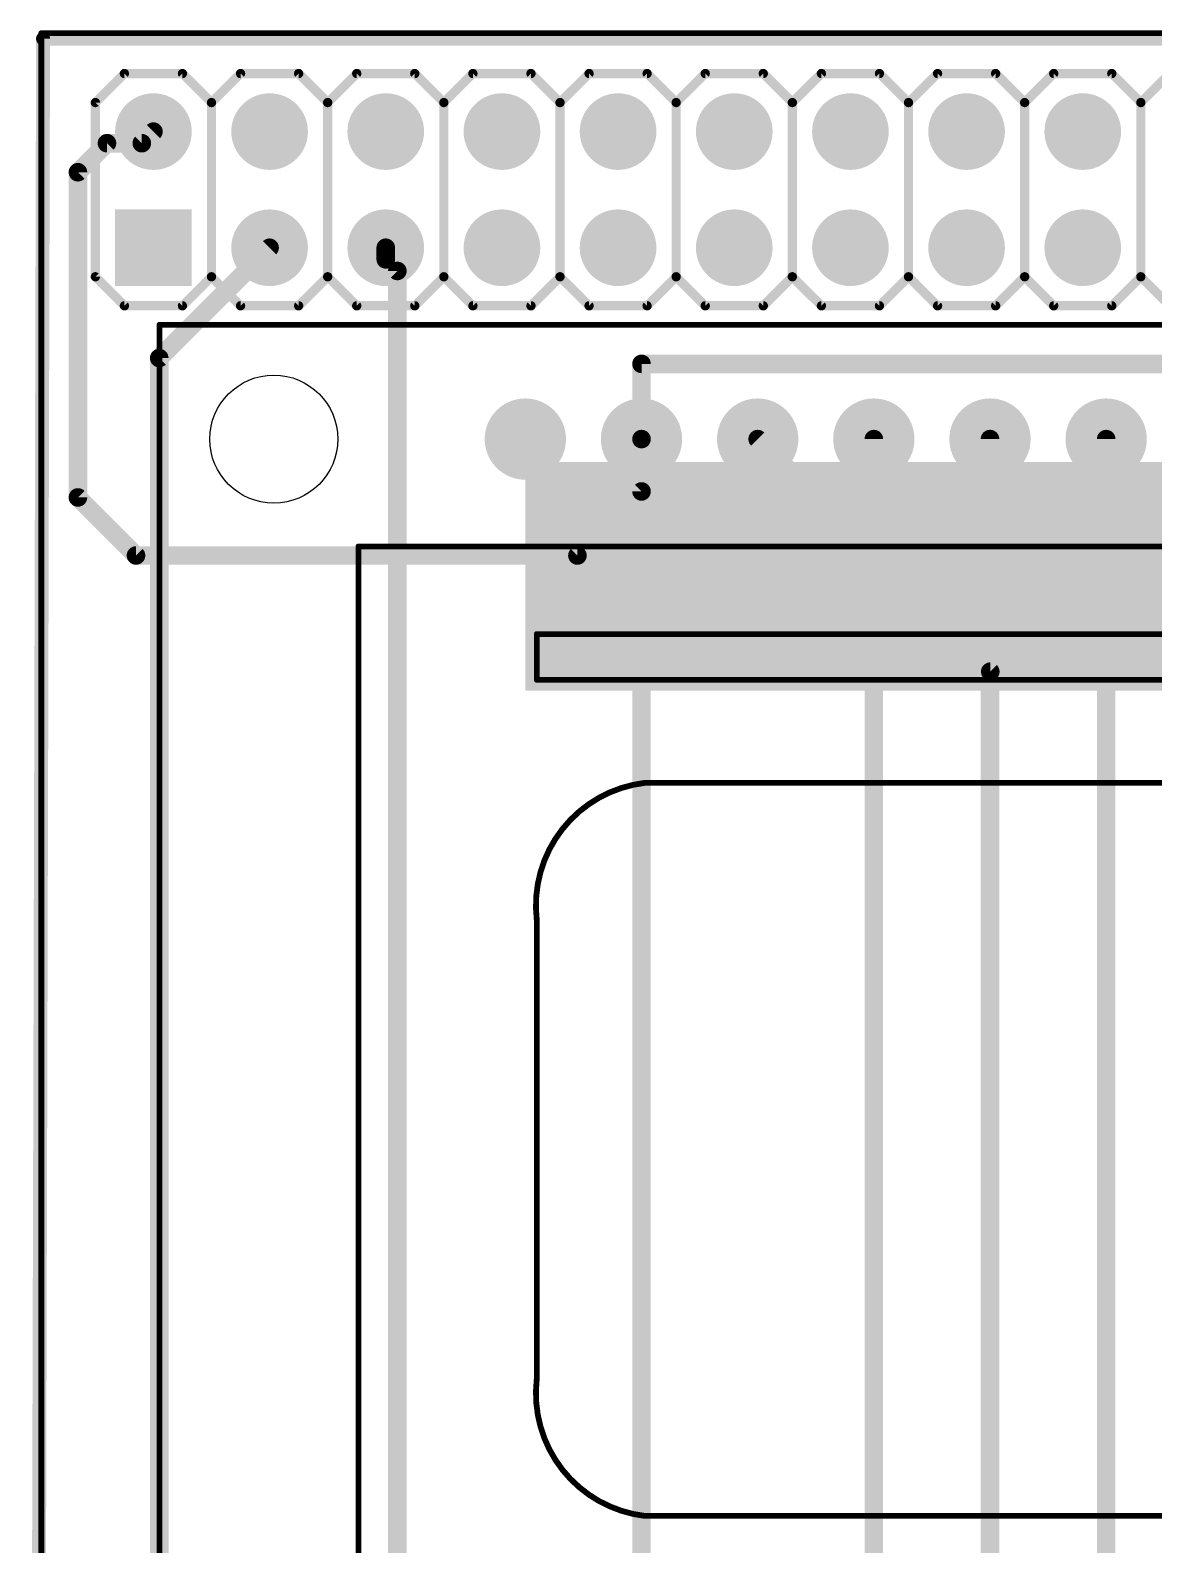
# Model space of a CAD drawing. Extents: x -0.3 to 85.2, y -0.4 to 56.2.
# Drawn here: x -0.28 to 24.28, y 23.07 to 56.19 of the extents above; entities that cross this region are included whole.
import ezdxf

# ---------------------------------------------------------------- set-up
doc = ezdxf.new("R2010")
doc.units = 0
for name, color, linetype in [('1', 12, 'CONTINUOUS'), ('16', 132, 'CONTINUOUS'), ('17', 110, 'CONTINUOUS'), ('20', 53, 'CONTINUOUS'), ('21', 253, 'CONTINUOUS'), ('43', 110, 'CONTINUOUS')]:
    doc.layers.add(name, color=color, linetype=linetype)

# ---------------------------------------------------------------- blocks, each defined once
blk = doc.blocks.new('RECT')
blk.add_solid([(-0.5, -0.5), (0.5, -0.5), (-0.5, 0.5), (0.5, 0.5)])
blk = doc.blocks.new('ROUNDP')
at = {"const_width": 0.5}
blk.add_lwpolyline([(0, -0.25, 1), (0, 0.25, 1), (0, -0.25)], format="xyb", dxfattribs=at)
blk = doc.blocks.new('SQUAREP')
blk.add_solid([(-0.5, -0.5), (0.5, -0.5), (-0.5, 0.5), (0.5, 0.5)])

msp = doc.modelspace()

# ---------------------------------------------------------------- linework, layer by layer
at = {"layer": '1'}
for points, const_width in [([(0, 56.007), (-0.127, 7.874)], 0.3048), ([(85.09, 56.007), (0, 56.007)], 0.3048), ([(2.159, 53.721), (2.413, 53.975)], 0.4064), ([(0.762, 53.086), (1.397, 53.721)], 0.4064), ([(1.397, 53.721), (2.159, 53.721)], 0.4064), ([(0.762, 45.974), (0.762, 53.086)], 0.4064), ([(13.085, 47.25), (13.085, 46.105)], 0.4064), ([(20.711, 42.164), (15.625, 47.25)], 0.4064), ([(2.032, 44.704), (0.762, 45.974)], 0.4064), ([(13.085, 46.105), (11.684, 44.704)], 0.4064), ([(11.684, 44.704), (2.032, 44.704)], 0.4064), ([(30.988, 42.164), (20.711, 42.164)], 0.4064)]:
    msp.add_lwpolyline(points, dxfattribs=dict(at, const_width=const_width))
for points, const_width in [([(0.0762, 56.0068, 1), (-0.0762, 56.0072)], 0.1524), ([(0, 56.0832, 1), (0, 55.9308)], 0.1524), ([(2.4848, 53.9032, 1), (2.3412, 54.0468)], 0.2032), ([(1.397, 53.8226, 1), (1.397, 53.6194)], 0.2032), ([(1.4688, 53.6492, 1), (1.3252, 53.7928)], 0.2032), ([(2.0872, 53.7928, 1), (2.2308, 53.6492)], 0.2032), ([(2.159, 53.6194, 1), (2.159, 53.8226)], 0.2032), ([(0.8636, 53.086, 1), (0.6604, 53.086)], 0.2032), ([(0.6902, 53.1578, 1), (0.8338, 53.0142)], 0.2032), ([(13.1866, 47.25, 1), (12.9834, 47.25)], 0.2032), ([(15.6968, 47.3218, 1), (15.5532, 47.1782)], 0.2032), ([(0.6604, 45.974, 1), (0.8636, 45.974)], 0.2032), ([(0.8338, 46.0458, 1), (0.6902, 45.9022)], 0.2032), ([(12.9834, 46.105, 1), (13.1866, 46.105)], 0.2032), ([(13.1568, 46.0332, 1), (13.0132, 46.1768)], 0.2032), ([(2.032, 44.8056, 1), (2.032, 44.6024)], 0.2032), ([(1.9602, 44.6322, 1), (2.1038, 44.7758)], 0.2032), ([(11.6122, 44.7758, 1), (11.7558, 44.6322)], 0.2032), ([(11.684, 44.6024, 1), (11.684, 44.8056)], 0.2032), ([(20.711, 42.2656, 1), (20.711, 42.0624)], 0.2032), ([(20.6392, 42.0922, 1), (20.7828, 42.2358)], 0.2032)]:
    msp.add_lwpolyline(points, format="xyb", dxfattribs=dict(at, const_width=const_width))
at = {"layer": '16'}
for points, const_width in [([(0, 56.007), (-0.127, 7.874)], 0.3048), ([(85.09, 56.007), (0, 56.007)], 0.3048), ([(2.54, 49.022), (4.953, 51.435)], 0.4064), ([(7.493, 51.181), (7.493, 51.435)], 0.4064), ([(7.747, 50.927), (7.493, 51.181)], 0.4064), ([(7.747, 10.795), (7.747, 50.927)], 0.4064), ([(2.54, 12.954), (2.54, 49.022)], 0.4064), ([(13.085, 47.25), (13.085, 48.895)], 0.4064), ([(13.085, 48.895), (46.101, 48.895)], 0.4064), ([(13.085, 12.569), (13.085, 47.25)], 0.4064), ([(18.165, 11.053), (18.165, 47.25)], 0.4064), ([(20.705, 11.053), (20.705, 47.25)], 0.4064), ([(23.245, 11.053), (23.245, 47.25)], 0.4064)]:
    msp.add_lwpolyline(points, dxfattribs=dict(at, const_width=const_width))
for points, const_width in [([(0.0762, 56.0068, 1), (-0.0762, 56.0072)], 0.1524), ([(0, 56.0832, 1), (0, 55.9308)], 0.1524), ([(5.0248, 51.3632, 1), (4.8812, 51.5068)], 0.2032), ([(7.5946, 51.435, 1), (7.3914, 51.435)], 0.2032), ([(7.5648, 51.2528, 1), (7.4212, 51.1092)], 0.2032), ([(7.3914, 51.181, 1), (7.5946, 51.181)], 0.2032), ([(7.8486, 50.927, 1), (7.6454, 50.927)], 0.2032), ([(7.6752, 50.8552, 1), (7.8188, 50.9988)], 0.2032), ([(2.6416, 49.022, 1), (2.4384, 49.022)], 0.2032), ([(2.4682, 49.0938, 1), (2.6118, 48.9502)], 0.2032), ([(13.1866, 48.895, 1), (12.9834, 48.895)], 0.2032), ([(13.085, 48.9966, 1), (13.085, 48.7934)], 0.2032), ([(13.1866, 47.25, 1), (12.9834, 47.25)], 0.2032), ([(18.2666, 47.25, 1), (18.0634, 47.25)], 0.2032), ([(20.8066, 47.25, 1), (20.6034, 47.25)], 0.2032), ([(23.3466, 47.25, 1), (23.1434, 47.25)], 0.2032), ([(12.9834, 47.25, 1), (13.1866, 47.25)], 0.2032)]:
    msp.add_lwpolyline(points, format="xyb", dxfattribs=dict(at, const_width=const_width))
at = {"layer": '20', "const_width": 0.0635}
for points in [[(-0.0053, 56.127, 1), (-0.0688, 56.127)], [(-0.037, 56.1588, 1), (-0.037, 56.0953)]]:
    msp.add_lwpolyline(points, format="xyb", dxfattribs=at)
at = {"layer": '20', "const_width": 0.127}
for points in [[(-0.037, 0.127), (-0.037, 56.127)], [(-0.037, 56.127), (84.963, 56.127)]]:
    msp.add_lwpolyline(points, dxfattribs=at)
at = {"layer": '20'}
msp.add_circle((5.045, 47.25), 1.4, dxfattribs=at)
at = {"layer": '21'}
for points, const_width in [([(1.143, 54.61), (1.778, 55.245)], 0.2032), ([(1.778, 55.245), (3.048, 55.245)], 0.2032), ([(3.048, 55.245), (3.683, 54.61)], 0.2032), ([(3.683, 54.61), (4.318, 55.245)], 0.2032), ([(4.318, 55.245), (5.588, 55.245)], 0.2032), ([(5.588, 55.245), (6.223, 54.61)], 0.2032), ([(6.223, 54.61), (6.858, 55.245)], 0.2032), ([(6.858, 55.245), (8.128, 55.245)], 0.2032), ([(8.128, 55.245), (8.763, 54.61)], 0.2032), ([(8.763, 54.61), (9.398, 55.245)], 0.2032), ([(9.398, 55.245), (10.668, 55.245)], 0.2032), ([(10.668, 55.245), (11.303, 54.61)], 0.2032), ([(11.303, 54.61), (11.938, 55.245)], 0.2032), ([(11.938, 55.245), (13.208, 55.245)], 0.2032), ([(13.208, 55.245), (13.843, 54.61)], 0.2032), ([(13.843, 54.61), (14.478, 55.245)], 0.2032), ([(14.478, 55.245), (15.748, 55.245)], 0.2032), ([(15.748, 55.245), (16.383, 54.61)], 0.2032), ([(16.383, 54.61), (17.018, 55.245)], 0.2032), ([(17.018, 55.245), (18.288, 55.245)], 0.2032), ([(18.288, 55.245), (18.923, 54.61)], 0.2032), ([(18.923, 54.61), (19.558, 55.245)], 0.2032), ([(19.558, 55.245), (20.828, 55.245)], 0.2032), ([(20.828, 55.245), (21.463, 54.61)], 0.2032), ([(21.463, 54.61), (22.098, 55.245)], 0.2032), ([(22.098, 55.245), (23.368, 55.245)], 0.2032), ([(23.368, 55.245), (24.003, 54.61)], 0.2032), ([(24.003, 54.61), (24.638, 55.245)], 0.2032), ([(1.143, 50.8), (1.143, 54.61)], 0.2032), ([(1.143, 50.8), (1.143, 54.61)], 0.2032), ([(3.683, 54.61), (3.683, 50.8)], 0.2032), ([(3.683, 50.8), (3.683, 54.61)], 0.2032), ([(6.223, 54.61), (6.223, 50.8)], 0.2032), ([(6.223, 50.8), (6.223, 54.61)], 0.2032), ([(8.763, 54.61), (8.763, 50.8)], 0.2032), ([(8.763, 50.8), (8.763, 54.61)], 0.2032), ([(11.303, 54.61), (11.303, 50.8)], 0.2032), ([(11.303, 50.8), (11.303, 54.61)], 0.2032), ([(13.843, 54.61), (13.843, 50.8)], 0.2032), ([(13.843, 50.8), (13.843, 54.61)], 0.2032), ([(16.383, 54.61), (16.383, 50.8)], 0.2032), ([(16.383, 50.8), (16.383, 54.61)], 0.2032), ([(18.923, 54.61), (18.923, 50.8)], 0.2032), ([(18.923, 50.8), (18.923, 54.61)], 0.2032), ([(21.463, 54.61), (21.463, 50.8)], 0.2032), ([(21.463, 50.8), (21.463, 54.61)], 0.2032), ([(24.003, 54.61), (24.003, 50.8)], 0.2032), ([(24.003, 50.8), (24.003, 54.61)], 0.2032), ([(1.778, 50.165), (1.143, 50.8)], 0.2032), ([(3.683, 50.8), (3.048, 50.165)], 0.2032), ([(3.683, 50.8), (4.318, 50.165)], 0.2032), ([(6.223, 50.8), (5.588, 50.165)], 0.2032), ([(6.858, 50.165), (6.223, 50.8)], 0.2032), ([(8.763, 50.8), (8.128, 50.165)], 0.2032), ([(9.398, 50.165), (8.763, 50.8)], 0.2032), ([(11.303, 50.8), (10.668, 50.165)], 0.2032), ([(11.938, 50.165), (11.303, 50.8)], 0.2032), ([(13.843, 50.8), (13.208, 50.165)], 0.2032), ([(14.478, 50.165), (13.843, 50.8)], 0.2032), ([(16.383, 50.8), (15.748, 50.165)], 0.2032), ([(17.018, 50.165), (16.383, 50.8)], 0.2032), ([(18.923, 50.8), (18.288, 50.165)], 0.2032), ([(19.558, 50.165), (18.923, 50.8)], 0.2032), ([(21.463, 50.8), (20.828, 50.165)], 0.2032), ([(22.098, 50.165), (21.463, 50.8)], 0.2032), ([(24.003, 50.8), (23.368, 50.165)], 0.2032), ([(24.638, 50.165), (24.003, 50.8)], 0.2032), ([(1.778, 50.165), (3.048, 50.165)], 0.2032), ([(5.588, 50.165), (4.318, 50.165)], 0.2032), ([(8.128, 50.165), (6.858, 50.165)], 0.2032), ([(10.668, 50.165), (9.398, 50.165)], 0.2032), ([(13.208, 50.165), (11.938, 50.165)], 0.2032), ([(15.748, 50.165), (14.478, 50.165)], 0.2032), ([(18.288, 50.165), (17.018, 50.165)], 0.2032), ([(20.828, 50.165), (19.558, 50.165)], 0.2032), ([(23.368, 50.165), (22.098, 50.165)], 0.2032), ([(82.545, 49.75), (2.545, 49.75)], 0.127), ([(2.545, 49.75), (2.545, 13.75)], 0.127), ([(6.895, 44.9), (78.195, 44.9)], 0.127), ([(6.895, 18.6), (6.895, 44.9)], 0.127), ([(10.795, 42.986), (74.295, 42.986)], 0.127), ([(10.795, 41.986), (10.795, 42.986)], 0.127), ([(74.295, 41.986), (10.795, 41.986)], 0.127), ([(71.667, 39.732), (13.159, 39.732)], 0.127), ([(10.795, 36.732), (10.795, 26.7)], 0.127), ([(13.159, 23.7), (71.667, 23.7)], 0.127)]:
    msp.add_lwpolyline(points, dxfattribs=dict(at, const_width=const_width))
for points, const_width in [([(1.778, 55.2958, 1), (1.778, 55.1942)], 0.1016), ([(1.8139, 55.2091, 1), (1.7421, 55.2809)], 0.1016), ([(3.0839, 55.2809, 1), (3.0121, 55.2091)], 0.1016), ([(3.048, 55.1942, 1), (3.048, 55.2958)], 0.1016), ([(4.318, 55.2958, 1), (4.318, 55.1942)], 0.1016), ([(4.3539, 55.2091, 1), (4.2821, 55.2809)], 0.1016), ([(5.6239, 55.2809, 1), (5.5521, 55.2091)], 0.1016), ([(5.588, 55.1942, 1), (5.588, 55.2958)], 0.1016), ([(6.858, 55.2958, 1), (6.858, 55.1942)], 0.1016), ([(6.8939, 55.2091, 1), (6.8221, 55.2809)], 0.1016), ([(8.1639, 55.2809, 1), (8.0921, 55.2091)], 0.1016), ([(8.128, 55.1942, 1), (8.128, 55.2958)], 0.1016), ([(9.398, 55.2958, 1), (9.398, 55.1942)], 0.1016), ([(9.4339, 55.2091, 1), (9.3621, 55.2809)], 0.1016), ([(10.7039, 55.2809, 1), (10.6321, 55.2091)], 0.1016), ([(10.668, 55.1942, 1), (10.668, 55.2958)], 0.1016), ([(11.938, 55.2958, 1), (11.938, 55.1942)], 0.1016), ([(11.9739, 55.2091, 1), (11.9021, 55.2809)], 0.1016), ([(13.2439, 55.2809, 1), (13.1721, 55.2091)], 0.1016), ([(13.208, 55.1942, 1), (13.208, 55.2958)], 0.1016), ([(14.478, 55.2958, 1), (14.478, 55.1942)], 0.1016), ([(14.5139, 55.2091, 1), (14.4421, 55.2809)], 0.1016), ([(15.7839, 55.2809, 1), (15.7121, 55.2091)], 0.1016), ([(15.748, 55.1942, 1), (15.748, 55.2958)], 0.1016), ([(17.018, 55.2958, 1), (17.018, 55.1942)], 0.1016), ([(17.0539, 55.2091, 1), (16.9821, 55.2809)], 0.1016), ([(18.3239, 55.2809, 1), (18.2521, 55.2091)], 0.1016), ([(18.288, 55.1942, 1), (18.288, 55.2958)], 0.1016), ([(19.558, 55.2958, 1), (19.558, 55.1942)], 0.1016), ([(19.5939, 55.2091, 1), (19.5221, 55.2809)], 0.1016), ([(20.8639, 55.2809, 1), (20.7921, 55.2091)], 0.1016), ([(20.828, 55.1942, 1), (20.828, 55.2958)], 0.1016), ([(22.098, 55.2958, 1), (22.098, 55.1942)], 0.1016), ([(22.1339, 55.2091, 1), (22.0621, 55.2809)], 0.1016), ([(23.4039, 55.2809, 1), (23.3321, 55.2091)], 0.1016), ([(23.368, 55.1942, 1), (23.368, 55.2958)], 0.1016), ([(1.1938, 54.61, 1), (1.0922, 54.61)], 0.1016), ([(1.1938, 54.61, 1), (1.0922, 54.61)], 0.1016), ([(1.1071, 54.6459, 1), (1.1789, 54.5741)], 0.1016), ([(3.7338, 54.61, 1), (3.6322, 54.61)], 0.1016), ([(3.7338, 54.61, 1), (3.6322, 54.61)], 0.1016), ([(3.6471, 54.6459, 1), (3.7189, 54.5741)], 0.1016), ([(3.6471, 54.5741, 1), (3.7189, 54.6459)], 0.1016), ([(6.2738, 54.61, 1), (6.1722, 54.61)], 0.1016), ([(6.2738, 54.61, 1), (6.1722, 54.61)], 0.1016), ([(6.1871, 54.6459, 1), (6.2589, 54.5741)], 0.1016), ([(6.1871, 54.5741, 1), (6.2589, 54.6459)], 0.1016), ([(8.8138, 54.61, 1), (8.7122, 54.61)], 0.1016), ([(8.8138, 54.61, 1), (8.7122, 54.61)], 0.1016), ([(8.7271, 54.6459, 1), (8.7989, 54.5741)], 0.1016), ([(8.7271, 54.5741, 1), (8.7989, 54.6459)], 0.1016), ([(11.3538, 54.61, 1), (11.2522, 54.61)], 0.1016), ([(11.3538, 54.61, 1), (11.2522, 54.61)], 0.1016), ([(11.2671, 54.6459, 1), (11.3389, 54.5741)], 0.1016), ([(11.2671, 54.5741, 1), (11.3389, 54.6459)], 0.1016), ([(13.8938, 54.61, 1), (13.7922, 54.61)], 0.1016), ([(13.8938, 54.61, 1), (13.7922, 54.61)], 0.1016), ([(13.8071, 54.6459, 1), (13.8789, 54.5741)], 0.1016), ([(13.8071, 54.5741, 1), (13.8789, 54.6459)], 0.1016), ([(16.4338, 54.61, 1), (16.3322, 54.61)], 0.1016), ([(16.4338, 54.61, 1), (16.3322, 54.61)], 0.1016), ([(16.3471, 54.6459, 1), (16.4189, 54.5741)], 0.1016), ([(16.3471, 54.5741, 1), (16.4189, 54.6459)], 0.1016), ([(18.9738, 54.61, 1), (18.8722, 54.61)], 0.1016), ([(18.9738, 54.61, 1), (18.8722, 54.61)], 0.1016), ([(18.8871, 54.6459, 1), (18.9589, 54.5741)], 0.1016), ([(18.8871, 54.5741, 1), (18.9589, 54.6459)], 0.1016), ([(21.5138, 54.61, 1), (21.4122, 54.61)], 0.1016), ([(21.5138, 54.61, 1), (21.4122, 54.61)], 0.1016), ([(21.4271, 54.6459, 1), (21.4989, 54.5741)], 0.1016), ([(21.4271, 54.5741, 1), (21.4989, 54.6459)], 0.1016), ([(24.0538, 54.61, 1), (23.9522, 54.61)], 0.1016), ([(24.0538, 54.61, 1), (23.9522, 54.61)], 0.1016), ([(23.9671, 54.6459, 1), (24.0389, 54.5741)], 0.1016), ([(23.9671, 54.5741, 1), (24.0389, 54.6459)], 0.1016), ([(1.1789, 50.8359, 1), (1.1071, 50.7641)], 0.1016), ([(1.0922, 50.8, 1), (1.1938, 50.8)], 0.1016), ([(1.0922, 50.8, 1), (1.1938, 50.8)], 0.1016), ([(3.7189, 50.8359, 1), (3.6471, 50.7641)], 0.1016), ([(3.6322, 50.8, 1), (3.7338, 50.8)], 0.1016), ([(3.6322, 50.8, 1), (3.7338, 50.8)], 0.1016), ([(3.7189, 50.7641, 1), (3.6471, 50.8359)], 0.1016), ([(6.2589, 50.8359, 1), (6.1871, 50.7641)], 0.1016), ([(6.1722, 50.8, 1), (6.2738, 50.8)], 0.1016), ([(6.1722, 50.8, 1), (6.2738, 50.8)], 0.1016), ([(6.2589, 50.7641, 1), (6.1871, 50.8359)], 0.1016), ([(8.7989, 50.8359, 1), (8.7271, 50.7641)], 0.1016), ([(8.7122, 50.8, 1), (8.8138, 50.8)], 0.1016), ([(8.7122, 50.8, 1), (8.8138, 50.8)], 0.1016), ([(8.7989, 50.7641, 1), (8.7271, 50.8359)], 0.1016), ([(11.3389, 50.8359, 1), (11.2671, 50.7641)], 0.1016), ([(11.2522, 50.8, 1), (11.3538, 50.8)], 0.1016), ([(11.2522, 50.8, 1), (11.3538, 50.8)], 0.1016), ([(11.3389, 50.7641, 1), (11.2671, 50.8359)], 0.1016), ([(13.8789, 50.8359, 1), (13.8071, 50.7641)], 0.1016), ([(13.7922, 50.8, 1), (13.8938, 50.8)], 0.1016), ([(13.7922, 50.8, 1), (13.8938, 50.8)], 0.1016), ([(13.8789, 50.7641, 1), (13.8071, 50.8359)], 0.1016), ([(16.4189, 50.8359, 1), (16.3471, 50.7641)], 0.1016), ([(16.3322, 50.8, 1), (16.4338, 50.8)], 0.1016), ([(16.3322, 50.8, 1), (16.4338, 50.8)], 0.1016), ([(16.4189, 50.7641, 1), (16.3471, 50.8359)], 0.1016), ([(18.9589, 50.8359, 1), (18.8871, 50.7641)], 0.1016), ([(18.8722, 50.8, 1), (18.9738, 50.8)], 0.1016), ([(18.8722, 50.8, 1), (18.9738, 50.8)], 0.1016), ([(18.9589, 50.7641, 1), (18.8871, 50.8359)], 0.1016), ([(21.4989, 50.8359, 1), (21.4271, 50.7641)], 0.1016), ([(21.4122, 50.8, 1), (21.5138, 50.8)], 0.1016), ([(21.4122, 50.8, 1), (21.5138, 50.8)], 0.1016), ([(21.4989, 50.7641, 1), (21.4271, 50.8359)], 0.1016), ([(24.0389, 50.8359, 1), (23.9671, 50.7641)], 0.1016), ([(23.9522, 50.8, 1), (24.0538, 50.8)], 0.1016), ([(23.9522, 50.8, 1), (24.0538, 50.8)], 0.1016), ([(24.0389, 50.7641, 1), (23.9671, 50.8359)], 0.1016), ([(1.778, 50.2158, 1), (1.778, 50.1142)], 0.1016), ([(1.7421, 50.1291, 1), (1.8139, 50.2009)], 0.1016), ([(3.0121, 50.2009, 1), (3.0839, 50.1291)], 0.1016), ([(3.048, 50.1142, 1), (3.048, 50.2158)], 0.1016), ([(4.318, 50.2158, 1), (4.318, 50.1142)], 0.1016), ([(4.2821, 50.1291, 1), (4.3539, 50.2009)], 0.1016), ([(5.5521, 50.2009, 1), (5.6239, 50.1291)], 0.1016), ([(5.588, 50.1142, 1), (5.588, 50.2158)], 0.1016), ([(6.858, 50.2158, 1), (6.858, 50.1142)], 0.1016), ([(6.8221, 50.1291, 1), (6.8939, 50.2009)], 0.1016), ([(8.0921, 50.2009, 1), (8.1639, 50.1291)], 0.1016), ([(8.128, 50.1142, 1), (8.128, 50.2158)], 0.1016), ([(9.398, 50.2158, 1), (9.398, 50.1142)], 0.1016), ([(9.3621, 50.1291, 1), (9.4339, 50.2009)], 0.1016), ([(10.6321, 50.2009, 1), (10.7039, 50.1291)], 0.1016), ([(10.668, 50.1142, 1), (10.668, 50.2158)], 0.1016), ([(11.938, 50.2158, 1), (11.938, 50.1142)], 0.1016), ([(11.9021, 50.1291, 1), (11.9739, 50.2009)], 0.1016), ([(13.1721, 50.2009, 1), (13.2439, 50.1291)], 0.1016), ([(13.208, 50.1142, 1), (13.208, 50.2158)], 0.1016), ([(14.478, 50.2158, 1), (14.478, 50.1142)], 0.1016), ([(14.4421, 50.1291, 1), (14.5139, 50.2009)], 0.1016), ([(15.7121, 50.2009, 1), (15.7839, 50.1291)], 0.1016), ([(15.748, 50.1142, 1), (15.748, 50.2158)], 0.1016), ([(17.018, 50.2158, 1), (17.018, 50.1142)], 0.1016), ([(16.9821, 50.1291, 1), (17.0539, 50.2009)], 0.1016), ([(18.2521, 50.2009, 1), (18.3239, 50.1291)], 0.1016), ([(18.288, 50.1142, 1), (18.288, 50.2158)], 0.1016), ([(19.558, 50.2158, 1), (19.558, 50.1142)], 0.1016), ([(19.5221, 50.1291, 1), (19.5939, 50.2009)], 0.1016), ([(20.7921, 50.2009, 1), (20.8639, 50.1291)], 0.1016), ([(20.828, 50.1142, 1), (20.828, 50.2158)], 0.1016), ([(22.098, 50.2158, 1), (22.098, 50.1142)], 0.1016), ([(22.0621, 50.1291, 1), (22.1339, 50.2009)], 0.1016), ([(23.3321, 50.2009, 1), (23.4039, 50.1291)], 0.1016), ([(23.368, 50.1142, 1), (23.368, 50.2158)], 0.1016), ([(2.5768, 49.75, 1), (2.5132, 49.75)], 0.0635), ([(2.545, 49.7818, 1), (2.545, 49.7182)], 0.0635), ([(6.895, 44.9318, 1), (6.895, 44.8683)], 0.0635), ([(6.9268, 44.9, 1), (6.8633, 44.9)], 0.0635), ([(10.8268, 42.986, 1), (10.7632, 42.986)], 0.0635), ([(10.795, 43.0178, 1), (10.795, 42.9543)], 0.0635), ([(10.7632, 41.986, 1), (10.8268, 41.986)], 0.0635), ([(10.795, 42.0178, 1), (10.795, 41.9543)], 0.0635), ([(13.159, 39.732, 0.4142), (10.795, 36.732)], 0.127), ([(13.159, 39.7638, 1), (13.159, 39.7002)], 0.0635), ([(13.1627, 39.7005, 1), (13.1553, 39.7635)], 0.0635), ([(10.8268, 36.732, 1), (10.7632, 36.732)], 0.0635), ([(10.7635, 36.7283, 1), (10.8265, 36.7357)], 0.0635), ([(10.795, 26.7, 0.4142), (13.159, 23.7)], 0.127), ([(10.7632, 26.7, 1), (10.8268, 26.7)], 0.0635), ([(10.8265, 26.6963, 1), (10.7635, 26.7037)], 0.0635), ([(13.159, 23.7318, 1), (13.159, 23.6683)], 0.0635), ([(13.1553, 23.6685, 1), (13.1627, 23.7315)], 0.0635)]:
    msp.add_lwpolyline(points, format="xyb", dxfattribs=dict(at, const_width=const_width))

# ---------------------------------------------------------------- block references
at = {"layer": '17', "xscale": 1.6764, "yscale": 1.6764}
for name, p in [('ROUNDP', (2.413, 53.975)), ('ROUNDP', (2.413, 53.975)), ('ROUNDP', (4.953, 53.975)), ('ROUNDP', (4.953, 53.975)), ('ROUNDP', (7.493, 53.975)), ('ROUNDP', (7.493, 53.975)), ('ROUNDP', (10.033, 53.975)), ('ROUNDP', (10.033, 53.975)), ('ROUNDP', (12.573, 53.975)), ('ROUNDP', (12.573, 53.975)), ('ROUNDP', (15.113, 53.975)), ('ROUNDP', (15.113, 53.975)), ('ROUNDP', (17.653, 53.975)), ('ROUNDP', (17.653, 53.975)), ('ROUNDP', (20.193, 53.975)), ('ROUNDP', (20.193, 53.975)), ('ROUNDP', (22.733, 53.975)), ('ROUNDP', (22.733, 53.975)), ('SQUAREP', (2.413, 51.435)), ('SQUAREP', (2.413, 51.435)), ('ROUNDP', (4.953, 51.435)), ('ROUNDP', (4.953, 51.435)), ('ROUNDP', (7.493, 51.435)), ('ROUNDP', (7.493, 51.435)), ('ROUNDP', (10.033, 51.435)), ('ROUNDP', (10.033, 51.435)), ('ROUNDP', (12.573, 51.435)), ('ROUNDP', (12.573, 51.435)), ('ROUNDP', (15.113, 51.435)), ('ROUNDP', (15.113, 51.435)), ('ROUNDP', (17.653, 51.435)), ('ROUNDP', (17.653, 51.435)), ('ROUNDP', (20.193, 51.435)), ('ROUNDP', (20.193, 51.435)), ('ROUNDP', (22.733, 51.435)), ('ROUNDP', (22.733, 51.435))]:
    msp.add_blockref(name, p, dxfattribs=at)
at = {"layer": '17', "xscale": 1.778, "yscale": 1.778, "rotation": 90}
for p in [(10.545, 47.25), (10.545, 47.25), (13.085, 47.25), (13.085, 47.25), (15.625, 47.25), (15.625, 47.25), (18.165, 47.25), (18.165, 47.25), (20.705, 47.25), (20.705, 47.25), (23.245, 47.25), (23.245, 47.25)]:
    msp.add_blockref('ROUNDP', p, dxfattribs=at)
at = {"layer": '43', "xscale": 64, "yscale": 5}
msp.add_blockref('RECT', (42.545, 44.25), dxfattribs=at)

doc.saveas('drawing.dxf')
